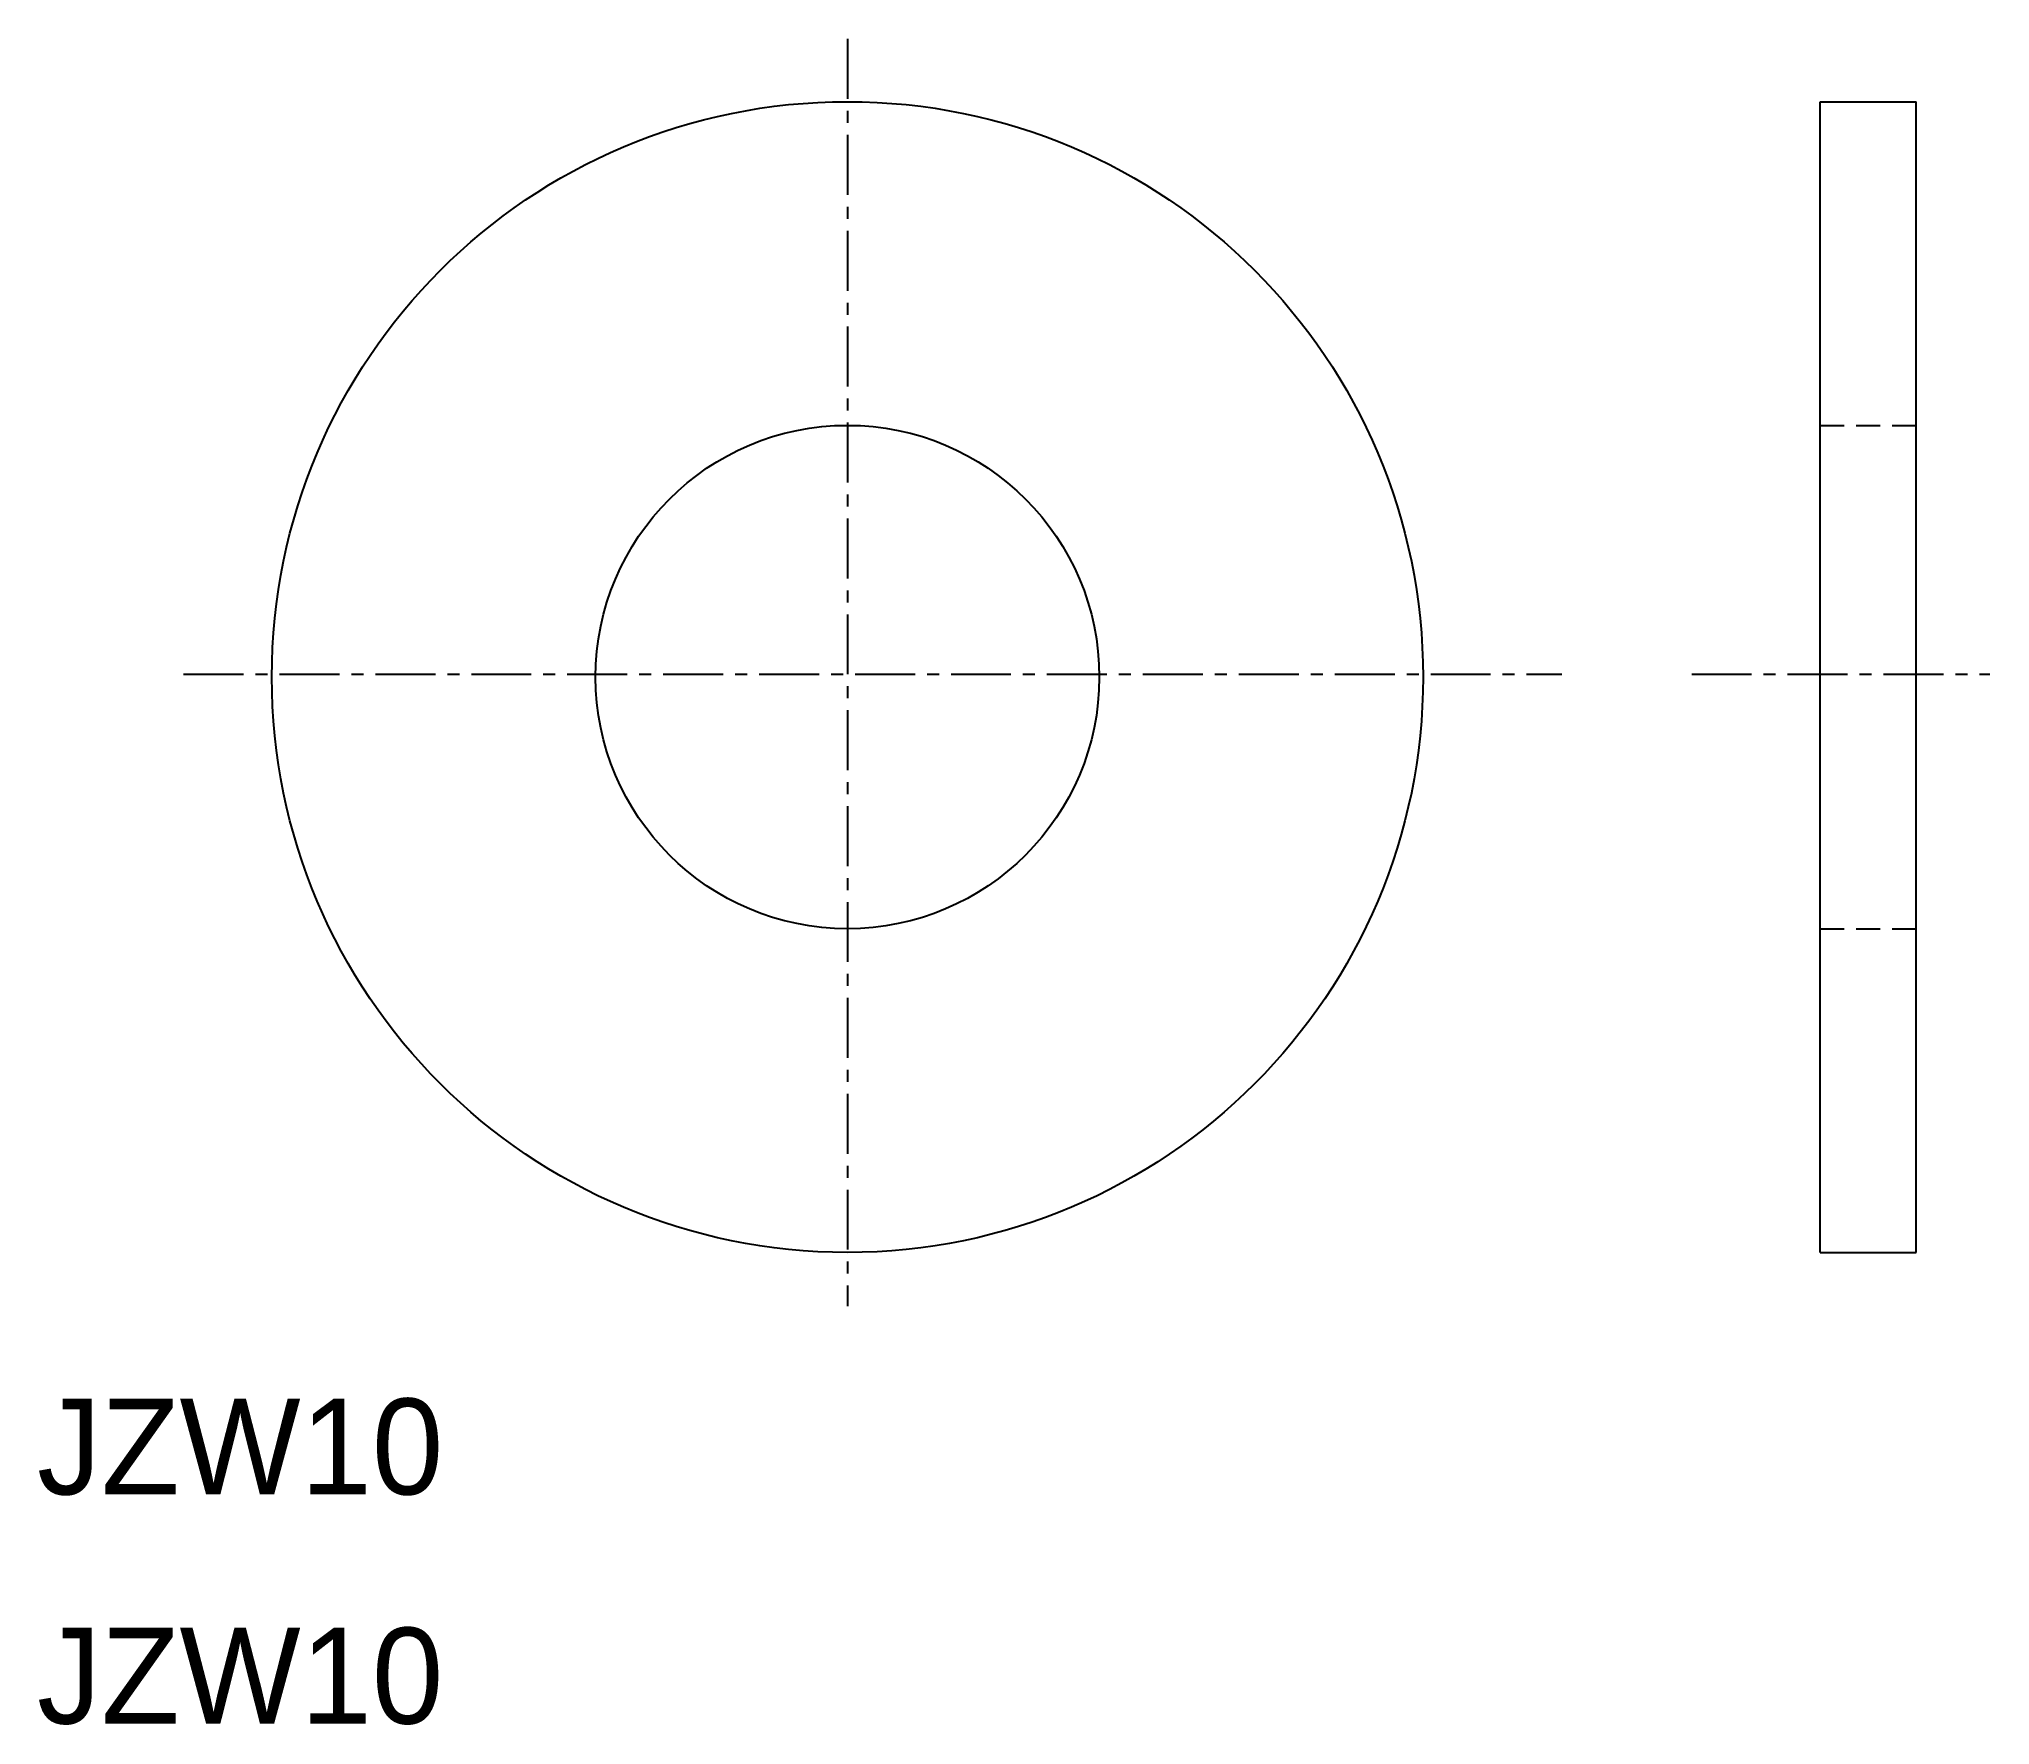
# Model space of a CAD drawing. Extents: x 10 to 50.7, y 10 to 45.1.
import ezdxf

# ---------------------------------------------------------------- set-up
doc = ezdxf.new("R2010")
doc.units = 0
doc.linetypes.add('CENTER', pattern=[2, 1.25, -0.25, 0.25, -0.25])
doc.linetypes.add('DASHED', pattern=[0.75, 0.5, -0.25])
doc.layers.get('0').update_dxf_attribs({"linetype": 'CONTINUOUS'})
doc.layers.add('CENTER', color=1, linetype='CENTER')

msp = doc.modelspace()

# ---------------------------------------------------------------- linework, layer by layer
at = {"color": 7, "linetype": 'CONTINUOUS'}
for p, q in [((47.174, 43.828), (49.174, 43.828)), ((47.174, 19.828), (47.174, 43.828)), ((49.174, 19.828), (49.174, 43.828)), ((47.174, 19.828), (49.174, 19.828))]:
    msp.add_line(p, q, dxfattribs=at)
at = {"color": 3, "linetype": 'DASHED'}
for p, q in [((47.174, 37.078), (49.174, 37.078)), ((47.174, 26.578), (49.174, 26.578))]:
    msp.add_line(p, q, dxfattribs=at)
at = {"color": 7, "linetype": 'CONTINUOUS'}
for radius in [12, 5.25]:
    msp.add_circle((26.896, 31.828), radius, dxfattribs=at)
at = {"layer": 'CENTER', "color": 1, "linetype": 'CENTER'}
for p, q in [((26.896, 45.136), (26.896, 18.708)), ((13.055, 31.887), (41.787, 31.887)), ((44.496, 31.887), (50.715, 31.887))]:
    msp.add_line(p, q, dxfattribs=at)

# ---------------------------------------------------------------- texts
at = {"color": 7, "linetype": 'CONTINUOUS'}
for p in [(10, 14.78), (10, 10)]:
    msp.add_text('JZW10', height=2, dxfattribs=at).set_placement(p)

doc.saveas('drawing.dxf')
